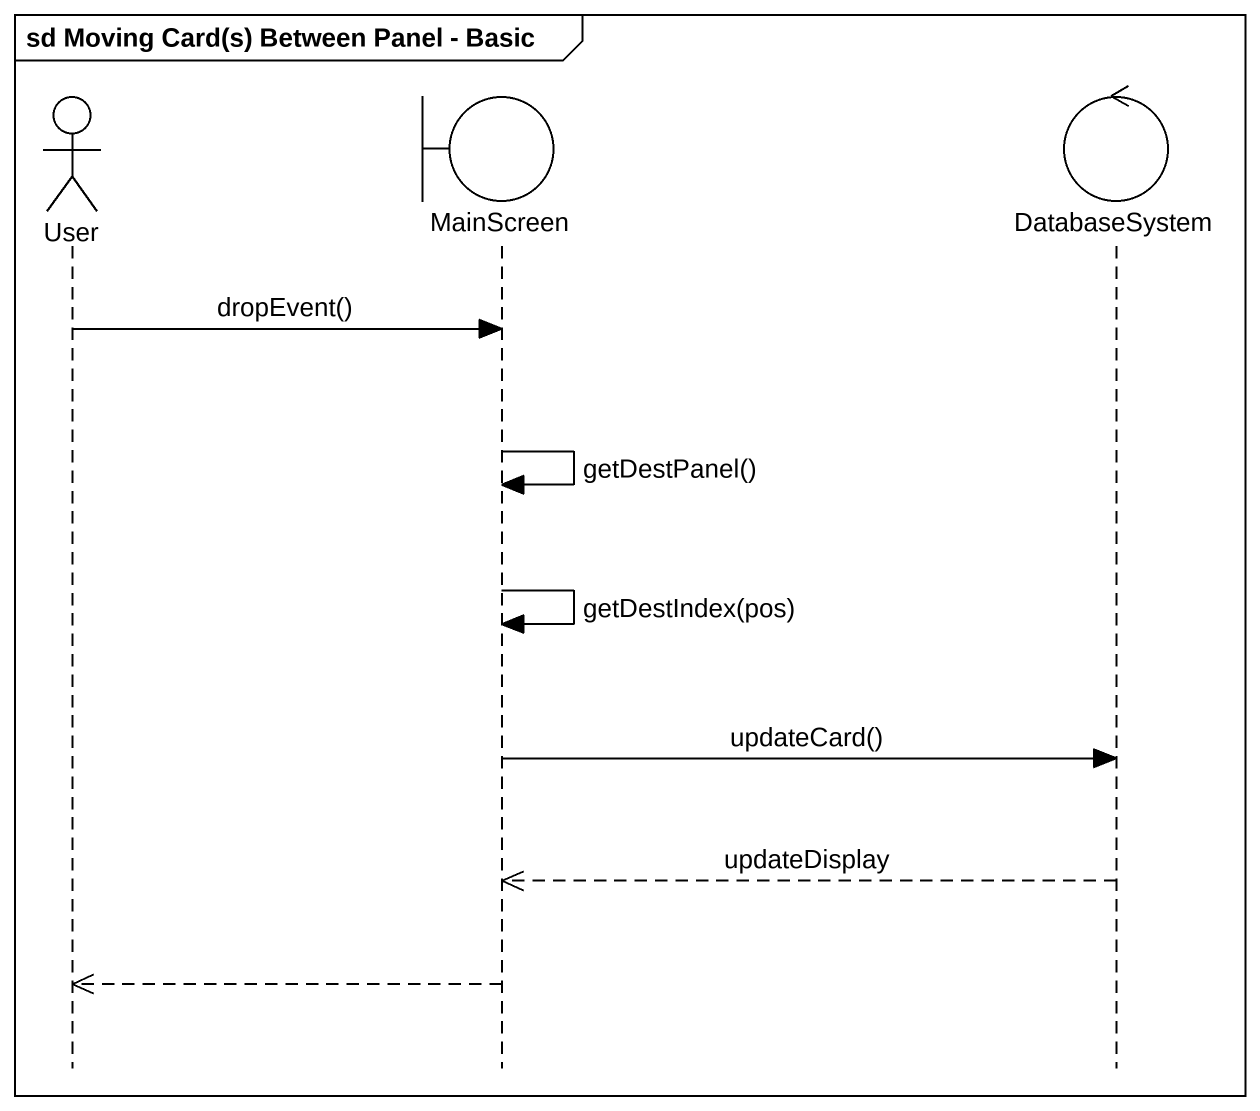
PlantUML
@startuml
mainframe sd Moving Card(s) Between Panel - Basic
hide footbox
actor User
boundary MainScreen
control DatabaseSystem

User -> MainScreen : dropEvent()
MainScreen -> MainScreen : getDestPanel()
MainScreen -> MainScreen : getDestIndex(pos)
MainScreen -> DatabaseSystem : updateCard()
DatabaseSystem -->> MainScreen : updateDisplay
MainScreen -->> User
@enduml
